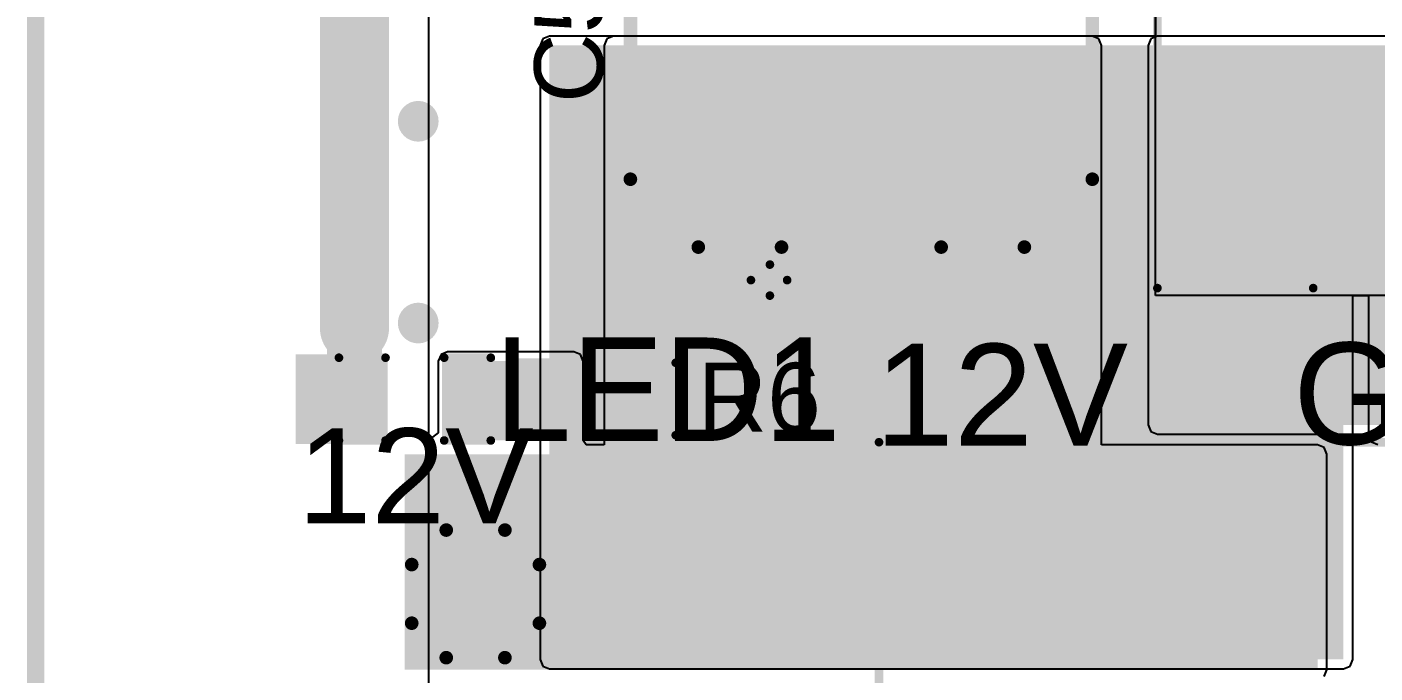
# Model space of a CAD drawing. Header units: millimetres. Extents: x -0.27 to 4.7, y -0.39 to 2.83.
# Drawn here: x -0.249 to 0.532, y 0.176 to 0.551 of the extents above; entities that cross this region are included whole.
import ezdxf

# ---------------------------------------------------------------- set-up
doc = ezdxf.new("R2010")
doc.units = ezdxf.units.MM
doc.header["$MEASUREMENT"] = 0
for name, color, linetype in [('BottomLayer', 5, 'Continuous'), ('BottomSolder', 6, 'Continuous'), ('Mechanical1', 6, 'Continuous'), ('MultiLayer', 9, 'Continuous'), ('PadHoleLayer', 156, 'Continuous'), ('TopLayer', 1, 'Continuous'), ('TopOverlay', 2, 'Continuous'), ('TopPaste', 8, 'Continuous'), ('TopSolder', 216, 'Continuous'), ('ViaHoleLayer', 16, 'Continuous')]:
    doc.layers.add(name, color=color, linetype=linetype)
doc.styles.add('Arial', font='', dxfattribs={"height": 0.2})
doc.styles.get('Arial').set_extended_font_data('Arial')

# ---------------------------------------------------------------- blocks, each defined once
blk = doc.blocks.new('HA0200500000G_6')
at = {"layer": 'BottomLayer'}
h = blk.add_hatch(color=5, dxfattribs=at)
edge = h.paths.add_edge_path()
edge.add_arc((-0.1, 0.15), 0.05118, 0, 360)
h = blk.add_hatch(color=5, dxfattribs=at)
edge = h.paths.add_edge_path()
edge.add_arc((0.1, 0.15), 0.05118, 0, 360)
blk.add_hatch(color=5, dxfattribs=at).paths.add_polyline_path([(-0.15118, -0.09882), (-0.04882, -0.09882), (-0.04882, -0.20118), (-0.15118, -0.20118)])
h = blk.add_hatch(color=5, dxfattribs=at)
edge = h.paths.add_edge_path()
edge.add_arc((0.1, -0.15), 0.05118, 0, 360)
at = {"layer": 'BottomSolder'}
h = blk.add_hatch(color=6, dxfattribs=at)
edge = h.paths.add_edge_path()
edge.add_arc((-0.1, 0.15), 0.05518, 0, 360)
h = blk.add_hatch(color=6, dxfattribs=at)
edge = h.paths.add_edge_path()
edge.add_arc((0.1, 0.15), 0.05518, 0, 360)
blk.add_hatch(color=6, dxfattribs=at).paths.add_polyline_path([(-0.15518, -0.09482), (-0.04482, -0.09482), (-0.04482, -0.20518), (-0.15518, -0.20518)])
h = blk.add_hatch(color=6, dxfattribs=at)
edge = h.paths.add_edge_path()
edge.add_arc((0.1, -0.15), 0.05518, 0, 360)
at = {"layer": 'MultiLayer'}
h = blk.add_hatch(color=9, dxfattribs=at)
edge = h.paths.add_edge_path()
edge.add_arc((-0.1, 0.15), 0.05118, 0, 360)
h = blk.add_hatch(color=9, dxfattribs=at)
edge = h.paths.add_edge_path()
edge.add_arc((0.1, 0.15), 0.05118, 0, 360)
blk.add_hatch(color=9, dxfattribs=at).paths.add_polyline_path([(-0.15118, -0.09882), (-0.04882, -0.09882), (-0.04882, -0.20118), (-0.15118, -0.20118)])
h = blk.add_hatch(color=9, dxfattribs=at)
edge = h.paths.add_edge_path()
edge.add_arc((0.1, -0.15), 0.05118, 0, 360)
at = {"layer": 'PadHoleLayer'}
h = blk.add_hatch(color=156, dxfattribs=at)
edge = h.paths.add_edge_path()
edge.add_arc((-0.1, 0.15), 0.02559, 0, 360)
h = blk.add_hatch(color=156, dxfattribs=at)
edge = h.paths.add_edge_path()
edge.add_arc((0.1, 0.15), 0.02559, 0, 360)
h = blk.add_hatch(color=156, dxfattribs=at)
edge = h.paths.add_edge_path()
edge.add_arc((-0.1, -0.15), 0.02559, 0, 360)
h = blk.add_hatch(color=156, dxfattribs=at)
edge = h.paths.add_edge_path()
edge.add_arc((0.1, -0.15), 0.02559, 0, 360)
at = {"layer": 'TopLayer'}
h = blk.add_hatch(color=1, dxfattribs=at)
edge = h.paths.add_edge_path()
edge.add_arc((-0.1, 0.15), 0.05118, 0, 360)
h = blk.add_hatch(color=1, dxfattribs=at)
edge = h.paths.add_edge_path()
edge.add_arc((0.1, 0.15), 0.05118, 0, 360)
blk.add_hatch(color=1, dxfattribs=at).paths.add_polyline_path([(-0.15118, -0.09882), (-0.04882, -0.09882), (-0.04882, -0.20118), (-0.15118, -0.20118)])
h = blk.add_hatch(color=1, dxfattribs=at)
edge = h.paths.add_edge_path()
edge.add_arc((0.1, -0.15), 0.05118, 0, 360)
at = {"layer": 'TopSolder'}
h = blk.add_hatch(color=216, dxfattribs=at)
edge = h.paths.add_edge_path()
edge.add_arc((-0.1, 0.15), 0.05518, 0, 360)
h = blk.add_hatch(color=216, dxfattribs=at)
edge = h.paths.add_edge_path()
edge.add_arc((0.1, 0.15), 0.05518, 0, 360)
blk.add_hatch(color=216, dxfattribs=at).paths.add_polyline_path([(-0.15518, -0.09482), (-0.04482, -0.09482), (-0.04482, -0.20518), (-0.15518, -0.20518)])
h = blk.add_hatch(color=216, dxfattribs=at)
edge = h.paths.add_edge_path()
edge.add_arc((0.1, -0.15), 0.05518, 0, 360)
at = {"layer": 'TopOverlay'}
for points, const_width in [([(-0.301, -0.21), (-0.301, 0.212)], 0.005), ([(-0.301, 0.212), (0.203, 0.212)], 0.005), ([(0.203, -0.21), (0.203, 0.212)], 0.005), ([(-0.234, -0.202), (-0.234, -0.171)], 0.01), ([(-0.245, -0.191), (-0.234, -0.202)], 0.01), ([(-0.234, -0.202), (-0.223, -0.191)], 0.01), ([(-0.301, -0.21), (-0.195, -0.21)], 0.005), ([(-0.195, -0.21), (0.203, -0.21)], 0.005)]:
    blk.add_lwpolyline(points, dxfattribs=dict(at, const_width=const_width))
for points, const_width in [([(-0.30225, 0.212, 1), (-0.29975, 0.212, 1)], 0.0025), ([(-0.30225, 0.212, 1), (-0.29975, 0.212, 1)], 0.0025), ([(0.20175, 0.212, 1), (0.20425, 0.212, 1)], 0.0025), ([(0.20175, 0.212, 1), (0.20425, 0.212, 1)], 0.0025), ([(-0.2365, -0.171, 1), (-0.2315, -0.171, 1)], 0.005), ([(-0.2475, -0.191, 1), (-0.2425, -0.191, 1)], 0.005), ([(-0.2255, -0.191, 1), (-0.2205, -0.191, 1)], 0.005), ([(-0.2365, -0.202, 1), (-0.2315, -0.202, 1)], 0.005), ([(-0.2365, -0.202, 1), (-0.2315, -0.202, 1)], 0.005), ([(-0.2365, -0.202, 1), (-0.2315, -0.202, 1)], 0.005), ([(-0.30225, -0.21, 1), (-0.29975, -0.21, 1)], 0.0025), ([(-0.30225, -0.21, 1), (-0.29975, -0.21, 1)], 0.0025), ([(-0.19625, -0.21, 1), (-0.19375, -0.21, 1)], 0.0025), ([(-0.19625, -0.21, 1), (-0.19375, -0.21, 1)], 0.0025), ([(0.20175, -0.21, 1), (0.20425, -0.21, 1)], 0.0025), ([(0.20175, -0.21, 1), (0.20425, -0.21, 1)], 0.0025)]:
    blk.add_lwpolyline(points, format="xyb", close=True, dxfattribs=dict(at, const_width=const_width))
blk.add_text('PCB Edge', height=0.015748, dxfattribs=at).set_placement((-0.285, -0.16075))
blk = doc.blocks.new('25SVPF47M_30')
at = {"layer": 'TopLayer'}
for points in [[(-0.04134, -0.0315), (-0.17913, -0.0315), (-0.17913, 0.0315), (-0.04134, 0.0315)], [(0.17913, -0.0315), (0.04134, -0.0315), (0.04134, 0.0315), (0.17913, 0.0315)]]:
    blk.add_hatch(color=1, dxfattribs=at).paths.add_polyline_path(points)
at = {"layer": 'TopPaste'}
for points in [[(-0.04134, -0.0315), (-0.17913, -0.0315), (-0.17913, 0.0315), (-0.04134, 0.0315)], [(0.17913, -0.0315), (0.04134, -0.0315), (0.04134, 0.0315), (0.17913, 0.0315)]]:
    blk.add_hatch(color=8, dxfattribs=at).paths.add_polyline_path(points)
at = {"layer": 'TopSolder'}
for points in [[(-0.03734, -0.0355), (-0.18313, -0.0355), (-0.18313, 0.0355), (-0.03734, 0.0355)], [(0.18313, -0.0355), (0.03734, -0.0355), (0.03734, 0.0355), (0.18313, 0.0355)]]:
    blk.add_hatch(color=216, dxfattribs=at).paths.add_polyline_path(points)
at = {"layer": 'TopOverlay'}
for points, const_width in [([(-0.09449, 0.13386), (-0.13386, 0.09449)], 0.00787), ([(-0.09449, 0.13386), (0.13386, 0.13386)], 0.00787), ([(0.13386, 0.13386), (0.13386, 0.04626)], 0.00787), ([(-0.13386, 0.09449), (-0.13386, 0.04626)], 0.00787), ([(-0.153, 0.064), (-0.153, 0.043)], 0.005), ([(-0.162, 0.053), (-0.144, 0.053)], 0.005), ([(-0.13386, -0.04626), (-0.13386, -0.09449)], 0.00787), ([(0.13386, -0.04626), (0.13386, -0.13386)], 0.00787), ([(-0.13386, -0.09449), (-0.09449, -0.13386)], 0.00787), ([(-0.09449, -0.13386), (0.13386, -0.13386)], 0.00787)]:
    blk.add_lwpolyline(points, dxfattribs=dict(at, const_width=const_width))
for points, const_width in [([(-0.09646, 0.13386, 1), (-0.09252, 0.13386, 1)], 0.00394), ([(-0.09646, 0.13386, 1), (-0.09252, 0.13386, 1)], 0.00394), ([(0.13189, 0.13386, 1), (0.13583, 0.13386, 1)], 0.00394), ([(0.13189, 0.13386, 1), (0.13583, 0.13386, 1)], 0.00394), ([(-0.13583, 0.09449, 1), (-0.13189, 0.09449, 1)], 0.00394), ([(-0.13583, 0.09449, 1), (-0.13189, 0.09449, 1)], 0.00394), ([(-0.15425, 0.064, 1), (-0.15175, 0.064, 1)], 0.0025), ([(-0.16325, 0.053, 1), (-0.16075, 0.053, 1)], 0.0025), ([(-0.14525, 0.053, 1), (-0.14275, 0.053, 1)], 0.0025), ([(-0.13583, 0.04626, 1), (-0.13189, 0.04626, 1)], 0.00394), ([(0.13189, 0.04626, 1), (0.13583, 0.04626, 1)], 0.00394), ([(-0.15425, 0.043, 1), (-0.15175, 0.043, 1)], 0.0025), ([(-0.13583, -0.04626, 1), (-0.13189, -0.04626, 1)], 0.00394), ([(0.13189, -0.04626, 1), (0.13583, -0.04626, 1)], 0.00394), ([(-0.13583, -0.09449, 1), (-0.13189, -0.09449, 1)], 0.00394), ([(-0.13583, -0.09449, 1), (-0.13189, -0.09449, 1)], 0.00394), ([(-0.09646, -0.13386, 1), (-0.09252, -0.13386, 1)], 0.00394), ([(-0.09646, -0.13386, 1), (-0.09252, -0.13386, 1)], 0.00394), ([(0.13189, -0.13386, 1), (0.13583, -0.13386, 1)], 0.00394), ([(0.13189, -0.13386, 1), (0.13583, -0.13386, 1)], 0.00394)]:
    blk.add_lwpolyline(points, format="xyb", close=True, dxfattribs=dict(at, const_width=const_width))
blk = doc.blocks.new('LED_0603_35')
at = {"layer": 'TopLayer'}
for points in [[(-0.03937, 0.01969), (-0.01969, 0.01969), (-0.01969, -0.01969), (-0.03937, -0.01969)], [(0.01969, 0.01969), (0.03937, 0.01969), (0.03937, -0.01969), (0.01969, -0.01969)]]:
    blk.add_hatch(color=1, dxfattribs=at).paths.add_polyline_path(points)
at = {"layer": 'TopOverlay'}
blk.add_hatch(color=2, dxfattribs=at).paths.add_polyline_path([(0.044, -0.026), (0.069, -0.026), (0.069, 0.026), (0.044, 0.026)])
at = {"layer": 'TopPaste'}
for points in [[(-0.03937, 0.01969), (-0.01969, 0.01969), (-0.01969, -0.01969), (-0.03937, -0.01969)], [(0.01969, 0.01969), (0.03937, 0.01969), (0.03937, -0.01969), (0.01969, -0.01969)]]:
    blk.add_hatch(color=8, dxfattribs=at).paths.add_polyline_path(points)
at = {"layer": 'TopSolder'}
for points in [[(-0.04337, 0.02369), (-0.01569, 0.02369), (-0.01569, -0.02369), (-0.04337, -0.02369)], [(0.01569, 0.02369), (0.04337, 0.02369), (0.04337, -0.02369), (0.01569, -0.02369)]]:
    blk.add_hatch(color=216, dxfattribs=at).paths.add_polyline_path(points)
at = {"layer": 'TopOverlay', "const_width": 0.005}
for points in [[(-0.017, 0.024), (-0.044, 0.024)], [(-0.044, 0.024), (-0.044, -0.024)], [(0.044, 0.024), (0.017, 0.024)], [(0.044, 0.024), (0.044, -0.024)], [(-0.017, -0.024), (-0.044, -0.024)], [(0.044, -0.024), (0.017, -0.024)]]:
    blk.add_lwpolyline(points, dxfattribs=at)
at = {"layer": 'TopOverlay', "const_width": 0.0025}
for points in [[(-0.04525, 0.024, 1), (-0.04275, 0.024, 1)], [(-0.04525, 0.024, 1), (-0.04275, 0.024, 1)], [(-0.01825, 0.024, 1), (-0.01575, 0.024, 1)], [(0.01575, 0.024, 1), (0.01825, 0.024, 1)], [(0.04275, 0.024, 1), (0.04525, 0.024, 1)], [(0.04275, 0.024, 1), (0.04525, 0.024, 1)], [(-0.04525, -0.024, 1), (-0.04275, -0.024, 1)], [(-0.04525, -0.024, 1), (-0.04275, -0.024, 1)], [(-0.01825, -0.024, 1), (-0.01575, -0.024, 1)], [(0.01575, -0.024, 1), (0.01825, -0.024, 1)], [(0.04275, -0.024, 1), (0.04525, -0.024, 1)], [(0.04275, -0.024, 1), (0.04525, -0.024, 1)]]:
    blk.add_lwpolyline(points, format="xyb", close=True, dxfattribs=at)
at = {"layer": 'TopOverlay'}
blk.add_text('LED1', height=0.06, rotation=-180, dxfattribs=at).set_placement((-0.04608, 0.02426))
blk = doc.blocks.new('R___0603_96')
at = {"layer": 'TopLayer'}
for points in [[(-0.015, 0.0175), (-0.015, -0.0175), (-0.045, -0.0175), (-0.045, 0.0175)], [(0.045, 0.0175), (0.045, -0.0175), (0.015, -0.0175), (0.015, 0.0175)]]:
    blk.add_hatch(color=1, dxfattribs=at).paths.add_polyline_path(points)
at = {"layer": 'TopPaste'}
for points in [[(-0.015, 0.0175), (-0.015, -0.0175), (-0.045, -0.0175), (-0.045, 0.0175)], [(0.045, 0.0175), (0.045, -0.0175), (0.015, -0.0175), (0.015, 0.0175)]]:
    blk.add_hatch(color=8, dxfattribs=at).paths.add_polyline_path(points)
at = {"layer": 'TopSolder'}
for points in [[(-0.011, 0.0215), (-0.011, -0.0215), (-0.049, -0.0215), (-0.049, 0.0215)], [(0.049, 0.0215), (0.049, -0.0215), (0.011, -0.0215), (0.011, 0.0215)]]:
    blk.add_hatch(color=216, dxfattribs=at).paths.add_polyline_path(points)
at = {"layer": 'TopOverlay', "const_width": 0.005}
for points in [[(-0.048, 0.021), (0.048, 0.021)], [(-0.048, -0.021), (-0.048, 0.021)], [(0.048, -0.021), (0.048, 0.021)], [(-0.048, -0.021), (0.048, -0.021)]]:
    blk.add_lwpolyline(points, dxfattribs=at)
at = {"layer": 'TopOverlay', "const_width": 0.0025}
for points in [[(-0.04925, 0.021, 1), (-0.04675, 0.021, 1)], [(-0.04925, 0.021, 1), (-0.04675, 0.021, 1)], [(0.04675, 0.021, 1), (0.04925, 0.021, 1)], [(0.04675, 0.021, 1), (0.04925, 0.021, 1)], [(-0.04925, -0.021, 1), (-0.04675, -0.021, 1)], [(-0.04925, -0.021, 1), (-0.04675, -0.021, 1)], [(0.04675, -0.021, 1), (0.04925, -0.021, 1)], [(0.04675, -0.021, 1), (0.04925, -0.021, 1)]]:
    blk.add_lwpolyline(points, format="xyb", close=True, dxfattribs=at)
blk = doc.blocks.new('T__________107')
at = {"layer": 'TopLayer'}
blk.add_hatch(color=1, dxfattribs=at).paths.add_polyline_path([(0.015, 0.03), (-0.015, 0.03), (-0.03, 0.015), (-0.03, -0.015), (-0.015, -0.03), (0.015, -0.03), (0.03, -0.015), (0.03, 0.015)])
at = {"layer": 'TopPaste'}
blk.add_hatch(color=8, dxfattribs=at).paths.add_polyline_path([(0.015, 0.03), (-0.015, 0.03), (-0.03, 0.015), (-0.03, -0.015), (-0.015, -0.03), (0.015, -0.03), (0.03, -0.015), (0.03, 0.015)])
at = {"layer": 'TopSolder'}
blk.add_hatch(color=216, dxfattribs=at).paths.add_polyline_path([(0.017, 0.034), (-0.017, 0.034), (-0.034, 0.017), (-0.034, -0.017), (-0.017, -0.034), (0.017, -0.034), (0.034, -0.017), (0.034, 0.017)])
at = {"layer": 'TopOverlay', "const_width": 0.00787}
for points in [[(-0.037, 0.017), (-0.017, 0.037)], [(-0.017, 0.037), (0.017, 0.037)], [(-0.017, 0.037), (0.017, 0.037)], [(0.017, 0.037), (0.037, 0.017)], [(-0.037, -0.017), (-0.037, 0.017)], [(0.037, -0.017), (0.037, 0.017)], [(-0.037, -0.017), (-0.017, -0.037)], [(0.017, -0.037), (0.037, -0.017)], [(-0.017, -0.037), (0.017, -0.037)], [(-0.017, -0.037), (0.017, -0.037)]]:
    blk.add_lwpolyline(points, dxfattribs=at)
at = {"layer": 'TopOverlay', "const_width": 0.00394}
for points in [[(-0.01897, 0.037, 1), (-0.01503, 0.037, 1)], [(-0.01897, 0.037, 1), (-0.01503, 0.037, 1)], [(-0.01897, 0.037, 1), (-0.01503, 0.037, 1)], [(0.01503, 0.037, 1), (0.01897, 0.037, 1)], [(0.01503, 0.037, 1), (0.01897, 0.037, 1)], [(0.01503, 0.037, 1), (0.01897, 0.037, 1)], [(-0.03897, 0.017, 1), (-0.03503, 0.017, 1)], [(-0.03897, 0.017, 1), (-0.03503, 0.017, 1)], [(0.03503, 0.017, 1), (0.03897, 0.017, 1)], [(0.03503, 0.017, 1), (0.03897, 0.017, 1)], [(-0.03897, -0.017, 1), (-0.03503, -0.017, 1)], [(-0.03897, -0.017, 1), (-0.03503, -0.017, 1)], [(0.03503, -0.017, 1), (0.03897, -0.017, 1)], [(0.03503, -0.017, 1), (0.03897, -0.017, 1)], [(-0.01897, -0.037, 1), (-0.01503, -0.037, 1)], [(-0.01897, -0.037, 1), (-0.01503, -0.037, 1)], [(-0.01897, -0.037, 1), (-0.01503, -0.037, 1)], [(0.01503, -0.037, 1), (0.01897, -0.037, 1)], [(0.01503, -0.037, 1), (0.01897, -0.037, 1)], [(0.01503, -0.037, 1), (0.01897, -0.037, 1)]]:
    blk.add_lwpolyline(points, format="xyb", close=True, dxfattribs=at)
blk = doc.blocks.new('SMRH74_220MT_118')
at = {"layer": 'TopLayer'}
for points in [[(-0.16535, 0.04921), (-0.08661, 0.04921), (-0.08661, -0.04921), (-0.16535, -0.04921)], [(0.08661, 0.04921), (0.16535, 0.04921), (0.16535, -0.04921), (0.08661, -0.04921)]]:
    blk.add_hatch(color=1, dxfattribs=at).paths.add_polyline_path(points)
at = {"layer": 'TopPaste'}
for points in [[(-0.16535, 0.04921), (-0.08661, 0.04921), (-0.08661, -0.04921), (-0.16535, -0.04921)], [(0.08661, 0.04921), (0.16535, 0.04921), (0.16535, -0.04921), (0.08661, -0.04921)]]:
    blk.add_hatch(color=8, dxfattribs=at).paths.add_polyline_path(points)
at = {"layer": 'TopSolder'}
for points in [[(-0.16935, 0.05321), (-0.08261, 0.05321), (-0.08261, -0.05321), (-0.16935, -0.05321)], [(0.08261, 0.05321), (0.16935, 0.05321), (0.16935, -0.05321), (0.08261, -0.05321)]]:
    blk.add_hatch(color=216, dxfattribs=at).paths.add_polyline_path(points)
at = {"layer": 'TopOverlay', "const_width": 0.005}
for points in [[(-0.14764, 0.14764), (0.14764, 0.14764)], [(-0.14764, 0.14764), (-0.14764, 0.05736)], [(0.14764, 0.14764), (0.14764, 0.05736)], [(-0.14764, -0.05736), (-0.14764, -0.14764)], [(0.14764, -0.05736), (0.14764, -0.14764)], [(-0.14764, -0.14764), (0.14764, -0.14764)]]:
    blk.add_lwpolyline(points, dxfattribs=at)
at = {"layer": 'TopOverlay', "const_width": 0.0025}
for points in [[(-0.14889, 0.14764, 1), (-0.14639, 0.14764, 1)], [(-0.14889, 0.14764, 1), (-0.14639, 0.14764, 1)], [(0.14639, 0.14764, 1), (0.14889, 0.14764, 1)], [(0.14639, 0.14764, 1), (0.14889, 0.14764, 1)], [(-0.14889, 0.05736, 1), (-0.14639, 0.05736, 1)], [(0.14639, 0.05736, 1), (0.14889, 0.05736, 1)], [(-0.14889, -0.05736, 1), (-0.14639, -0.05736, 1)], [(0.14639, -0.05736, 1), (0.14889, -0.05736, 1)], [(-0.14889, -0.14764, 1), (-0.14639, -0.14764, 1)], [(-0.14889, -0.14764, 1), (-0.14639, -0.14764, 1)], [(0.14639, -0.14764, 1), (0.14889, -0.14764, 1)], [(0.14639, -0.14764, 1), (0.14889, -0.14764, 1)]]:
    blk.add_lwpolyline(points, format="xyb", close=True, dxfattribs=at)

msp = doc.modelspace()

# ---------------------------------------------------------------- hatches: boundary and pattern name
at = {"layer": 'BottomLayer'}
for points in [[(0.05382, 0.29695), (0.31482, 0.29695), (0.31482, 0.54), (0.05382, 0.54)], [(0.14782, 0.41695), (0.78082, 0.41695), (0.78082, 0.54), (0.14782, 0.54)], [(0.05382, 0.184), (0.514, 0.184), (0.514, 0.42195), (0.05382, 0.42195)]]:
    msp.add_hatch(color=5, dxfattribs=at).paths.add_polyline_path(points)
h = msp.add_hatch(color=5, dxfattribs=at)
edge = h.paths.add_edge_path()
edge.add_arc((0.14735, 0.50995), 0.01181, 0, 360)
h = msp.add_hatch(color=5, dxfattribs=at)
edge = h.paths.add_edge_path()
edge.add_arc((0.18035, 0.50995), 0.01181, 0, 360)
h = msp.add_hatch(color=5, dxfattribs=at)
edge = h.paths.add_edge_path()
edge.add_arc((0.28882, 0.50995), 0.01181, 0, 360)
h = msp.add_hatch(color=5, dxfattribs=at)
edge = h.paths.add_edge_path()
edge.add_arc((0.32182, 0.50995), 0.01181, 0, 360)
h = msp.add_hatch(color=5, dxfattribs=at)
edge = h.paths.add_edge_path()
edge.add_arc((-0.02223, 0.49605), 0.01181, 0, 360)
h = msp.add_hatch(color=5, dxfattribs=at)
edge = h.paths.add_edge_path()
edge.add_arc((0.14735, 0.4767), 0.01181, 0, 360)
h = msp.add_hatch(color=5, dxfattribs=at)
edge = h.paths.add_edge_path()
edge.add_arc((0.18035, 0.4767), 0.01181, 0, 360)
h = msp.add_hatch(color=5, dxfattribs=at)
edge = h.paths.add_edge_path()
edge.add_arc((0.28882, 0.4767), 0.01181, 0, 360)
h = msp.add_hatch(color=5, dxfattribs=at)
edge = h.paths.add_edge_path()
edge.add_arc((0.32182, 0.4767), 0.01181, 0, 360)
h = msp.add_hatch(color=5, dxfattribs=at)
edge = h.paths.add_edge_path()
edge.add_arc((0.14735, 0.44345), 0.01181, 0, 360)
h = msp.add_hatch(color=5, dxfattribs=at)
edge = h.paths.add_edge_path()
edge.add_arc((0.18035, 0.44345), 0.01181, 0, 360)
h = msp.add_hatch(color=5, dxfattribs=at)
edge = h.paths.add_edge_path()
edge.add_arc((0.28882, 0.44345), 0.01181, 0, 360)
h = msp.add_hatch(color=5, dxfattribs=at)
edge = h.paths.add_edge_path()
edge.add_arc((0.32182, 0.44345), 0.01181, 0, 360)
h = msp.add_hatch(color=5, dxfattribs=at)
edge = h.paths.add_edge_path()
edge.add_arc((0.14735, 0.4102), 0.01181, 0, 360)
h = msp.add_hatch(color=5, dxfattribs=at)
edge = h.paths.add_edge_path()
edge.add_arc((0.18035, 0.4102), 0.01181, 0, 360)
h = msp.add_hatch(color=5, dxfattribs=at)
edge = h.paths.add_edge_path()
edge.add_arc((0.28882, 0.4102), 0.01181, 0, 360)
h = msp.add_hatch(color=5, dxfattribs=at)
edge = h.paths.add_edge_path()
edge.add_arc((0.32182, 0.4102), 0.01181, 0, 360)
h = msp.add_hatch(color=5, dxfattribs=at)
edge = h.paths.add_edge_path()
edge.add_arc((-0.02223, 0.37905), 0.01181, 0, 360)
h = msp.add_hatch(color=5, dxfattribs=at)
edge = h.paths.add_edge_path()
edge.add_arc((-0.05918, 0.37595), 0.01181, 0, 360)
h = msp.add_hatch(color=5, dxfattribs=at)
edge = h.paths.add_edge_path()
edge.add_arc((0.14735, 0.37695), 0.01181, 0, 360)
h = msp.add_hatch(color=5, dxfattribs=at)
edge = h.paths.add_edge_path()
edge.add_arc((0.18035, 0.37695), 0.01181, 0, 360)
h = msp.add_hatch(color=5, dxfattribs=at)
edge = h.paths.add_edge_path()
edge.add_arc((0.28882, 0.37695), 0.01181, 0, 360)
h = msp.add_hatch(color=5, dxfattribs=at)
edge = h.paths.add_edge_path()
edge.add_arc((0.32182, 0.37695), 0.01181, 0, 360)
h = msp.add_hatch(color=5, dxfattribs=at)
edge = h.paths.add_edge_path()
edge.add_arc((0.141, 0.262), 0.01181, 0, 360)
h = msp.add_hatch(color=5, dxfattribs=at)
edge = h.paths.add_edge_path()
edge.add_arc((0.25777, 0.26205), 0.01181, 0, 360)
at = {"layer": 'BottomSolder'}
h = msp.add_hatch(color=6, dxfattribs=at)
edge = h.paths.add_edge_path()
edge.add_arc((0.14735, 0.50995), 0.00591, 0, 360)
h = msp.add_hatch(color=6, dxfattribs=at)
edge = h.paths.add_edge_path()
edge.add_arc((0.18035, 0.50995), 0.00591, 0, 360)
h = msp.add_hatch(color=6, dxfattribs=at)
edge = h.paths.add_edge_path()
edge.add_arc((0.28882, 0.50995), 0.00591, 0, 360)
h = msp.add_hatch(color=6, dxfattribs=at)
edge = h.paths.add_edge_path()
edge.add_arc((0.32182, 0.50995), 0.00591, 0, 360)
h = msp.add_hatch(color=6, dxfattribs=at)
edge = h.paths.add_edge_path()
edge.add_arc((-0.02223, 0.49605), 0.00591, 0, 360)
h = msp.add_hatch(color=6, dxfattribs=at)
edge = h.paths.add_edge_path()
edge.add_arc((0.14735, 0.4767), 0.00591, 0, 360)
h = msp.add_hatch(color=6, dxfattribs=at)
edge = h.paths.add_edge_path()
edge.add_arc((0.18035, 0.4767), 0.00591, 0, 360)
h = msp.add_hatch(color=6, dxfattribs=at)
edge = h.paths.add_edge_path()
edge.add_arc((0.28882, 0.4767), 0.00591, 0, 360)
h = msp.add_hatch(color=6, dxfattribs=at)
edge = h.paths.add_edge_path()
edge.add_arc((0.32182, 0.4767), 0.00591, 0, 360)
h = msp.add_hatch(color=6, dxfattribs=at)
edge = h.paths.add_edge_path()
edge.add_arc((0.14735, 0.44345), 0.00591, 0, 360)
h = msp.add_hatch(color=6, dxfattribs=at)
edge = h.paths.add_edge_path()
edge.add_arc((0.18035, 0.44345), 0.00591, 0, 360)
h = msp.add_hatch(color=6, dxfattribs=at)
edge = h.paths.add_edge_path()
edge.add_arc((0.28882, 0.44345), 0.00591, 0, 360)
h = msp.add_hatch(color=6, dxfattribs=at)
edge = h.paths.add_edge_path()
edge.add_arc((0.32182, 0.44345), 0.00591, 0, 360)
h = msp.add_hatch(color=6, dxfattribs=at)
edge = h.paths.add_edge_path()
edge.add_arc((0.14735, 0.4102), 0.00591, 0, 360)
h = msp.add_hatch(color=6, dxfattribs=at)
edge = h.paths.add_edge_path()
edge.add_arc((0.18035, 0.4102), 0.00591, 0, 360)
h = msp.add_hatch(color=6, dxfattribs=at)
edge = h.paths.add_edge_path()
edge.add_arc((0.28882, 0.4102), 0.00591, 0, 360)
h = msp.add_hatch(color=6, dxfattribs=at)
edge = h.paths.add_edge_path()
edge.add_arc((0.32182, 0.4102), 0.00591, 0, 360)
h = msp.add_hatch(color=6, dxfattribs=at)
edge = h.paths.add_edge_path()
edge.add_arc((-0.02223, 0.37905), 0.00591, 0, 360)
h = msp.add_hatch(color=6, dxfattribs=at)
edge = h.paths.add_edge_path()
edge.add_arc((0.14735, 0.37695), 0.00591, 0, 360)
h = msp.add_hatch(color=6, dxfattribs=at)
edge = h.paths.add_edge_path()
edge.add_arc((0.18035, 0.37695), 0.00591, 0, 360)
h = msp.add_hatch(color=6, dxfattribs=at)
edge = h.paths.add_edge_path()
edge.add_arc((0.28882, 0.37695), 0.00591, 0, 360)
h = msp.add_hatch(color=6, dxfattribs=at)
edge = h.paths.add_edge_path()
edge.add_arc((0.32182, 0.37695), 0.00591, 0, 360)
h = msp.add_hatch(color=6, dxfattribs=at)
edge = h.paths.add_edge_path()
edge.add_arc((-0.05918, 0.37595), 0.00591, 0, 360)
h = msp.add_hatch(color=6, dxfattribs=at)
edge = h.paths.add_edge_path()
edge.add_arc((0.141, 0.262), 0.00591, 0, 360)
h = msp.add_hatch(color=6, dxfattribs=at)
edge = h.paths.add_edge_path()
edge.add_arc((0.25777, 0.26205), 0.00591, 0, 360)
at = {"layer": 'TopLayer'}
for points in [[(0.091, 0.224), (0.36844, 0.224), (0.36844, 0.54), (0.091, 0.54)], [(0.40618, 0.32), (0.703, 0.32), (0.703, 0.54), (0.40618, 0.54)], [(-0.04318, 0.39095), (-0.07518, 0.39095), (-0.07518, 0.31095), (-0.04318, 0.31095)], [(0.068, 0.357), (-0.00518, 0.357), (-0.00518, 0.31095), (0.068, 0.31095)], [(-0.03, 0.178), (0.499, 0.178), (0.499, 0.303), (-0.03, 0.303)]]:
    msp.add_hatch(color=1, dxfattribs=at).paths.add_polyline_path(points)
h = msp.add_hatch(color=1, dxfattribs=at)
edge = h.paths.add_edge_path()
edge.add_arc((0.14735, 0.50995), 0.01181, 0, 360)
h = msp.add_hatch(color=1, dxfattribs=at)
edge = h.paths.add_edge_path()
edge.add_arc((0.18035, 0.50995), 0.01181, 0, 360)
h = msp.add_hatch(color=1, dxfattribs=at)
edge = h.paths.add_edge_path()
edge.add_arc((0.28882, 0.50995), 0.01181, 0, 360)
h = msp.add_hatch(color=1, dxfattribs=at)
edge = h.paths.add_edge_path()
edge.add_arc((0.32182, 0.50995), 0.01181, 0, 360)
h = msp.add_hatch(color=1, dxfattribs=at)
edge = h.paths.add_edge_path()
edge.add_arc((-0.02223, 0.49605), 0.01181, 0, 360)
h = msp.add_hatch(color=1, dxfattribs=at)
edge = h.paths.add_edge_path()
edge.add_arc((0.14735, 0.4767), 0.01181, 0, 360)
h = msp.add_hatch(color=1, dxfattribs=at)
edge = h.paths.add_edge_path()
edge.add_arc((0.18035, 0.4767), 0.01181, 0, 360)
h = msp.add_hatch(color=1, dxfattribs=at)
edge = h.paths.add_edge_path()
edge.add_arc((0.28882, 0.4767), 0.01181, 0, 360)
h = msp.add_hatch(color=1, dxfattribs=at)
edge = h.paths.add_edge_path()
edge.add_arc((0.32182, 0.4767), 0.01181, 0, 360)
h = msp.add_hatch(color=1, dxfattribs=at)
edge = h.paths.add_edge_path()
edge.add_arc((0.14735, 0.44345), 0.01181, 0, 360)
h = msp.add_hatch(color=1, dxfattribs=at)
edge = h.paths.add_edge_path()
edge.add_arc((0.18035, 0.44345), 0.01181, 0, 360)
h = msp.add_hatch(color=1, dxfattribs=at)
edge = h.paths.add_edge_path()
edge.add_arc((0.28882, 0.44345), 0.01181, 0, 360)
h = msp.add_hatch(color=1, dxfattribs=at)
edge = h.paths.add_edge_path()
edge.add_arc((0.32182, 0.44345), 0.01181, 0, 360)
h = msp.add_hatch(color=1, dxfattribs=at)
edge = h.paths.add_edge_path()
edge.add_arc((0.14735, 0.4102), 0.01181, 0, 360)
h = msp.add_hatch(color=1, dxfattribs=at)
edge = h.paths.add_edge_path()
edge.add_arc((0.18035, 0.4102), 0.01181, 0, 360)
h = msp.add_hatch(color=1, dxfattribs=at)
edge = h.paths.add_edge_path()
edge.add_arc((0.28882, 0.4102), 0.01181, 0, 360)
h = msp.add_hatch(color=1, dxfattribs=at)
edge = h.paths.add_edge_path()
edge.add_arc((0.32182, 0.4102), 0.01181, 0, 360)
h = msp.add_hatch(color=1, dxfattribs=at)
edge = h.paths.add_edge_path()
edge.add_arc((-0.02223, 0.37905), 0.01181, 0, 360)
h = msp.add_hatch(color=1, dxfattribs=at)
edge = h.paths.add_edge_path()
edge.add_arc((-0.05918, 0.37595), 0.01181, 0, 360)
h = msp.add_hatch(color=1, dxfattribs=at)
edge = h.paths.add_edge_path()
edge.add_arc((0.14735, 0.37695), 0.01181, 0, 360)
h = msp.add_hatch(color=1, dxfattribs=at)
edge = h.paths.add_edge_path()
edge.add_arc((0.18035, 0.37695), 0.01181, 0, 360)
h = msp.add_hatch(color=1, dxfattribs=at)
edge = h.paths.add_edge_path()
edge.add_arc((0.28882, 0.37695), 0.01181, 0, 360)
h = msp.add_hatch(color=1, dxfattribs=at)
edge = h.paths.add_edge_path()
edge.add_arc((0.32182, 0.37695), 0.01181, 0, 360)
h = msp.add_hatch(color=1, dxfattribs=at)
edge = h.paths.add_edge_path()
edge.add_arc((0.141, 0.262), 0.01181, 0, 360)
h = msp.add_hatch(color=1, dxfattribs=at)
edge = h.paths.add_edge_path()
edge.add_arc((0.25777, 0.26205), 0.01181, 0, 360)
at = {"layer": 'TopSolder'}
h = msp.add_hatch(color=216, dxfattribs=at)
edge = h.paths.add_edge_path()
edge.add_arc((0.14735, 0.50995), 0.00591, 0, 360)
h = msp.add_hatch(color=216, dxfattribs=at)
edge = h.paths.add_edge_path()
edge.add_arc((0.18035, 0.50995), 0.00591, 0, 360)
h = msp.add_hatch(color=216, dxfattribs=at)
edge = h.paths.add_edge_path()
edge.add_arc((0.28882, 0.50995), 0.00591, 0, 360)
h = msp.add_hatch(color=216, dxfattribs=at)
edge = h.paths.add_edge_path()
edge.add_arc((0.32182, 0.50995), 0.00591, 0, 360)
h = msp.add_hatch(color=216, dxfattribs=at)
edge = h.paths.add_edge_path()
edge.add_arc((-0.02223, 0.49605), 0.00591, 0, 360)
h = msp.add_hatch(color=216, dxfattribs=at)
edge = h.paths.add_edge_path()
edge.add_arc((0.14735, 0.4767), 0.00591, 0, 360)
h = msp.add_hatch(color=216, dxfattribs=at)
edge = h.paths.add_edge_path()
edge.add_arc((0.18035, 0.4767), 0.00591, 0, 360)
h = msp.add_hatch(color=216, dxfattribs=at)
edge = h.paths.add_edge_path()
edge.add_arc((0.28882, 0.4767), 0.00591, 0, 360)
h = msp.add_hatch(color=216, dxfattribs=at)
edge = h.paths.add_edge_path()
edge.add_arc((0.32182, 0.4767), 0.00591, 0, 360)
h = msp.add_hatch(color=216, dxfattribs=at)
edge = h.paths.add_edge_path()
edge.add_arc((0.14735, 0.44345), 0.00591, 0, 360)
h = msp.add_hatch(color=216, dxfattribs=at)
edge = h.paths.add_edge_path()
edge.add_arc((0.18035, 0.44345), 0.00591, 0, 360)
h = msp.add_hatch(color=216, dxfattribs=at)
edge = h.paths.add_edge_path()
edge.add_arc((0.28882, 0.44345), 0.00591, 0, 360)
h = msp.add_hatch(color=216, dxfattribs=at)
edge = h.paths.add_edge_path()
edge.add_arc((0.32182, 0.44345), 0.00591, 0, 360)
h = msp.add_hatch(color=216, dxfattribs=at)
edge = h.paths.add_edge_path()
edge.add_arc((0.14735, 0.4102), 0.00591, 0, 360)
h = msp.add_hatch(color=216, dxfattribs=at)
edge = h.paths.add_edge_path()
edge.add_arc((0.18035, 0.4102), 0.00591, 0, 360)
h = msp.add_hatch(color=216, dxfattribs=at)
edge = h.paths.add_edge_path()
edge.add_arc((0.28882, 0.4102), 0.00591, 0, 360)
h = msp.add_hatch(color=216, dxfattribs=at)
edge = h.paths.add_edge_path()
edge.add_arc((0.32182, 0.4102), 0.00591, 0, 360)
h = msp.add_hatch(color=216, dxfattribs=at)
edge = h.paths.add_edge_path()
edge.add_arc((-0.02223, 0.37905), 0.00591, 0, 360)
h = msp.add_hatch(color=216, dxfattribs=at)
edge = h.paths.add_edge_path()
edge.add_arc((0.14735, 0.37695), 0.00591, 0, 360)
h = msp.add_hatch(color=216, dxfattribs=at)
edge = h.paths.add_edge_path()
edge.add_arc((0.18035, 0.37695), 0.00591, 0, 360)
h = msp.add_hatch(color=216, dxfattribs=at)
edge = h.paths.add_edge_path()
edge.add_arc((0.28882, 0.37695), 0.00591, 0, 360)
h = msp.add_hatch(color=216, dxfattribs=at)
edge = h.paths.add_edge_path()
edge.add_arc((0.32182, 0.37695), 0.00591, 0, 360)
h = msp.add_hatch(color=216, dxfattribs=at)
edge = h.paths.add_edge_path()
edge.add_arc((-0.05918, 0.37595), 0.00591, 0, 360)
h = msp.add_hatch(color=216, dxfattribs=at)
edge = h.paths.add_edge_path()
edge.add_arc((0.141, 0.262), 0.00591, 0, 360)
h = msp.add_hatch(color=216, dxfattribs=at)
edge = h.paths.add_edge_path()
edge.add_arc((0.25777, 0.26205), 0.00591, 0, 360)
at = {"layer": 'ViaHoleLayer'}
h = msp.add_hatch(color=16, dxfattribs=at)
edge = h.paths.add_edge_path()
edge.add_arc((0.14735, 0.50995), 0.00591, 0, 360)
h = msp.add_hatch(color=16, dxfattribs=at)
edge = h.paths.add_edge_path()
edge.add_arc((0.18035, 0.50995), 0.00591, 0, 360)
h = msp.add_hatch(color=16, dxfattribs=at)
edge = h.paths.add_edge_path()
edge.add_arc((0.28882, 0.50995), 0.00591, 0, 360)
h = msp.add_hatch(color=16, dxfattribs=at)
edge = h.paths.add_edge_path()
edge.add_arc((0.32182, 0.50995), 0.00591, 0, 360)
h = msp.add_hatch(color=16, dxfattribs=at)
edge = h.paths.add_edge_path()
edge.add_arc((-0.02223, 0.49605), 0.00591, 0, 360)
h = msp.add_hatch(color=16, dxfattribs=at)
edge = h.paths.add_edge_path()
edge.add_arc((0.14735, 0.4767), 0.00591, 0, 360)
h = msp.add_hatch(color=16, dxfattribs=at)
edge = h.paths.add_edge_path()
edge.add_arc((0.18035, 0.4767), 0.00591, 0, 360)
h = msp.add_hatch(color=16, dxfattribs=at)
edge = h.paths.add_edge_path()
edge.add_arc((0.28882, 0.4767), 0.00591, 0, 360)
h = msp.add_hatch(color=16, dxfattribs=at)
edge = h.paths.add_edge_path()
edge.add_arc((0.32182, 0.4767), 0.00591, 0, 360)
h = msp.add_hatch(color=16, dxfattribs=at)
edge = h.paths.add_edge_path()
edge.add_arc((0.14735, 0.44345), 0.00591, 0, 360)
h = msp.add_hatch(color=16, dxfattribs=at)
edge = h.paths.add_edge_path()
edge.add_arc((0.18035, 0.44345), 0.00591, 0, 360)
h = msp.add_hatch(color=16, dxfattribs=at)
edge = h.paths.add_edge_path()
edge.add_arc((0.28882, 0.44345), 0.00591, 0, 360)
h = msp.add_hatch(color=16, dxfattribs=at)
edge = h.paths.add_edge_path()
edge.add_arc((0.32182, 0.44345), 0.00591, 0, 360)
h = msp.add_hatch(color=16, dxfattribs=at)
edge = h.paths.add_edge_path()
edge.add_arc((0.14735, 0.4102), 0.00591, 0, 360)
h = msp.add_hatch(color=16, dxfattribs=at)
edge = h.paths.add_edge_path()
edge.add_arc((0.18035, 0.4102), 0.00591, 0, 360)
h = msp.add_hatch(color=16, dxfattribs=at)
edge = h.paths.add_edge_path()
edge.add_arc((0.28882, 0.4102), 0.00591, 0, 360)
h = msp.add_hatch(color=16, dxfattribs=at)
edge = h.paths.add_edge_path()
edge.add_arc((0.32182, 0.4102), 0.00591, 0, 360)
h = msp.add_hatch(color=16, dxfattribs=at)
edge = h.paths.add_edge_path()
edge.add_arc((-0.02223, 0.37905), 0.00591, 0, 360)
h = msp.add_hatch(color=16, dxfattribs=at)
edge = h.paths.add_edge_path()
edge.add_arc((0.14735, 0.37695), 0.00591, 0, 360)
h = msp.add_hatch(color=16, dxfattribs=at)
edge = h.paths.add_edge_path()
edge.add_arc((0.18035, 0.37695), 0.00591, 0, 360)
h = msp.add_hatch(color=16, dxfattribs=at)
edge = h.paths.add_edge_path()
edge.add_arc((0.28882, 0.37695), 0.00591, 0, 360)
h = msp.add_hatch(color=16, dxfattribs=at)
edge = h.paths.add_edge_path()
edge.add_arc((0.32182, 0.37695), 0.00591, 0, 360)
h = msp.add_hatch(color=16, dxfattribs=at)
edge = h.paths.add_edge_path()
edge.add_arc((-0.05918, 0.37595), 0.00591, 0, 360)
h = msp.add_hatch(color=16, dxfattribs=at)
edge = h.paths.add_edge_path()
edge.add_arc((0.141, 0.262), 0.00591, 0, 360)
h = msp.add_hatch(color=16, dxfattribs=at)
edge = h.paths.add_edge_path()
edge.add_arc((0.25777, 0.26205), 0.00591, 0, 360)

# ---------------------------------------------------------------- linework, layer by layer
at = {"layer": 'BottomLayer'}
for p, q in [((-0.016, 0.10117), (-0.016, 0.83777)), ((0.405, 0.395), (0.405, 0.699)), ((0.405, 0.69484), (0.405, 0.54541)), ((0.05, 0.54383), (0.04841, 0.54)), ((0.04841, 0.54), (0.04841, 0.42195)), ((0.05382, 0.54541), (0.05, 0.54383)), ((0.405, 0.54541), (0.05382, 0.54541)), ((0.04841, 0.42195), (0.04841, 0.29695)), ((0.705, 0.395), (0.405, 0.395)), ((0.51941, 0.184), (0.51941, 0.395)), ((0.51941, 0.395), (0.52859, 0.395)), ((0.52859, 0.395), (0.52859, 0.31395)), ((0.52859, 0.31395), (0.53017, 0.31012)), ((0.53017, 0.31012), (0.534, 0.30854)), ((0.04841, 0.29695), (0.04841, 0.184)), ((0.04841, 0.184), (0.05, 0.18017)), ((0.05, 0.18017), (0.05382, 0.17859)), ((0.514, 0.17859), (0.51783, 0.18017)), ((0.51783, 0.18017), (0.51941, 0.184)), ((0.05382, 0.17859), (0.514, 0.17859))]:
    msp.add_line(p, q, dxfattribs=at)
for points, const_width in [([(-0.05918, 0.37595), (-0.05918, 0.57611)], 0.04), ([(0.09282, 0.24695), (0.10787, 0.262)], 0.05), ([(0.10787, 0.262), (0.141, 0.262)], 0.05), ([(0.141, 0.262), (0.14105, 0.26205)], 0.05), ([(0.24272, 0.262), (0.25677, 0.24795)], 0.05), ([(0.25677, 0.24795), (0.44382, 0.24795)], 0.05), ([(0.44382, 0.24795), (0.44482, 0.24695)], 0.05), ([(0.44482, 0.24695), (0.44582, 0.24795)], 0.04)]:
    msp.add_lwpolyline(points, dxfattribs=dict(at, const_width=const_width))
for points, const_width in [([(-0.06918, 0.37595, 1), (-0.04918, 0.37595, 1)], 0.02), ([(0.09537, 0.262, 1), (0.12037, 0.262, 1)], 0.025), ([(0.09537, 0.262, 1), (0.12037, 0.262, 1)], 0.025), ([(0.1285, 0.262, 1), (0.1535, 0.262, 1)], 0.025), ([(0.1285, 0.262, 1), (0.1535, 0.262, 1)], 0.025), ([(0.12855, 0.26205, 1), (0.15355, 0.26205, 1)], 0.025), ([(0.23022, 0.262, 1), (0.25522, 0.262, 1)], 0.025), ([(0.08032, 0.24695, 1), (0.10532, 0.24695, 1)], 0.025), ([(0.24427, 0.24795, 1), (0.26927, 0.24795, 1)], 0.025), ([(0.24427, 0.24795, 1), (0.26927, 0.24795, 1)], 0.025), ([(0.43132, 0.24795, 1), (0.45632, 0.24795, 1)], 0.025), ([(0.43132, 0.24795, 1), (0.45632, 0.24795, 1)], 0.025), ([(0.43232, 0.24695, 1), (0.45732, 0.24695, 1)], 0.025), ([(0.43482, 0.24695, 1), (0.45482, 0.24695, 1)], 0.02), ([(0.43582, 0.24795, 1), (0.45582, 0.24795, 1)], 0.02)]:
    msp.add_lwpolyline(points, format="xyb", close=True, dxfattribs=dict(at, const_width=const_width))
at = {"layer": 'Mechanical1', "const_width": 0.01}
msp.add_lwpolyline([(-0.244, -0.122), (-0.244, 1.05105)], dxfattribs=at)
at = {"layer": 'TopLayer'}
for p, q in [((-0.016, 0.31185), (-0.016, 0.79895)), ((0.08717, 0.54383), (0.08559, 0.54)), ((0.08559, 0.54), (0.08559, 0.30841)), ((0.091, 0.54541), (0.08717, 0.54383)), ((0.36844, 0.54541), (0.091, 0.54541)), ((0.37227, 0.54383), (0.36844, 0.54541)), ((0.37386, 0.54), (0.37227, 0.54383)), ((0.37386, 0.30841), (0.37386, 0.54)), ((0.40236, 0.54383), (0.40077, 0.54)), ((0.40077, 0.54), (0.40077, 0.32)), ((0.40618, 0.54541), (0.40236, 0.54383)), ((0.703, 0.54541), (0.40618, 0.54541)), ((-0.009, 0.36083), (-0.01059, 0.357)), ((-0.00518, 0.36241), (-0.009, 0.36083)), ((0.068, 0.36241), (-0.00518, 0.36241)), ((0.07183, 0.36083), (0.068, 0.36241)), ((0.07341, 0.357), (0.07183, 0.36083)), ((-0.01059, 0.357), (-0.01059, 0.31543)), ((0.07341, 0.31095), (0.07341, 0.357)), ((-0.01059, 0.31543), (-0.01559, 0.31173)), ((0.40077, 0.32), (0.40236, 0.31617)), ((0.40236, 0.31617), (0.40618, 0.31459)), ((0.40618, 0.31459), (0.69159, 0.31459)), ((-0.01559, 0.31173), (-0.016, 0.31185)), ((0.07511, 0.30841), (0.07341, 0.31095)), ((0.08559, 0.30841), (0.07511, 0.30841)), ((0.499, 0.30841), (0.37386, 0.30841)), ((0.50283, 0.30683), (0.499, 0.30841)), ((0.50441, 0.303), (0.50283, 0.30683)), ((0.50441, 0.178), (0.50441, 0.303)), ((0.50283, 0.17417), (0.50441, 0.178))]:
    msp.add_line(p, q, dxfattribs=at)

# ---------------------------------------------------------------- block references
for name, p, rotation in [('25SVPF47M_30', (0.23459, 0.55695), 90), ('SMRH74_220MT_118', (0.55382, 0.54695), 90), ('LED_0603_35', (-0.02418, 0.33495), 180)]:
    msp.add_blockref(name, p, dxfattribs=dict(rotation=rotation))
for name, p in [('R___0603_96', (0.079, 0.335)), ('HA0200500000G_6', (0.54582, 0.09795)), ('T__________107', (0.011, 0.222))]:
    msp.add_blockref(name, p)

# ---------------------------------------------------------------- texts
at = {"layer": 'TopOverlay', "style": 'Arial'}
for s, height, rotation, p in [('C53', 0.04, 90, (0.08499, 0.50668)), ('12V', 0.059055, 360, (0.24232, 0.30795)), ('GND', 0.059055, 360, (0.48482, 0.30864)), ('12V', 0.055, 360, (-0.09211, 0.263))]:
    msp.add_text(s, height=height, rotation=rotation, dxfattribs=at).set_placement(p)
msp.add_text('R6', height=0.04, dxfattribs=at).set_placement((0.13968, 0.31601))

doc.saveas('drawing.dxf')
